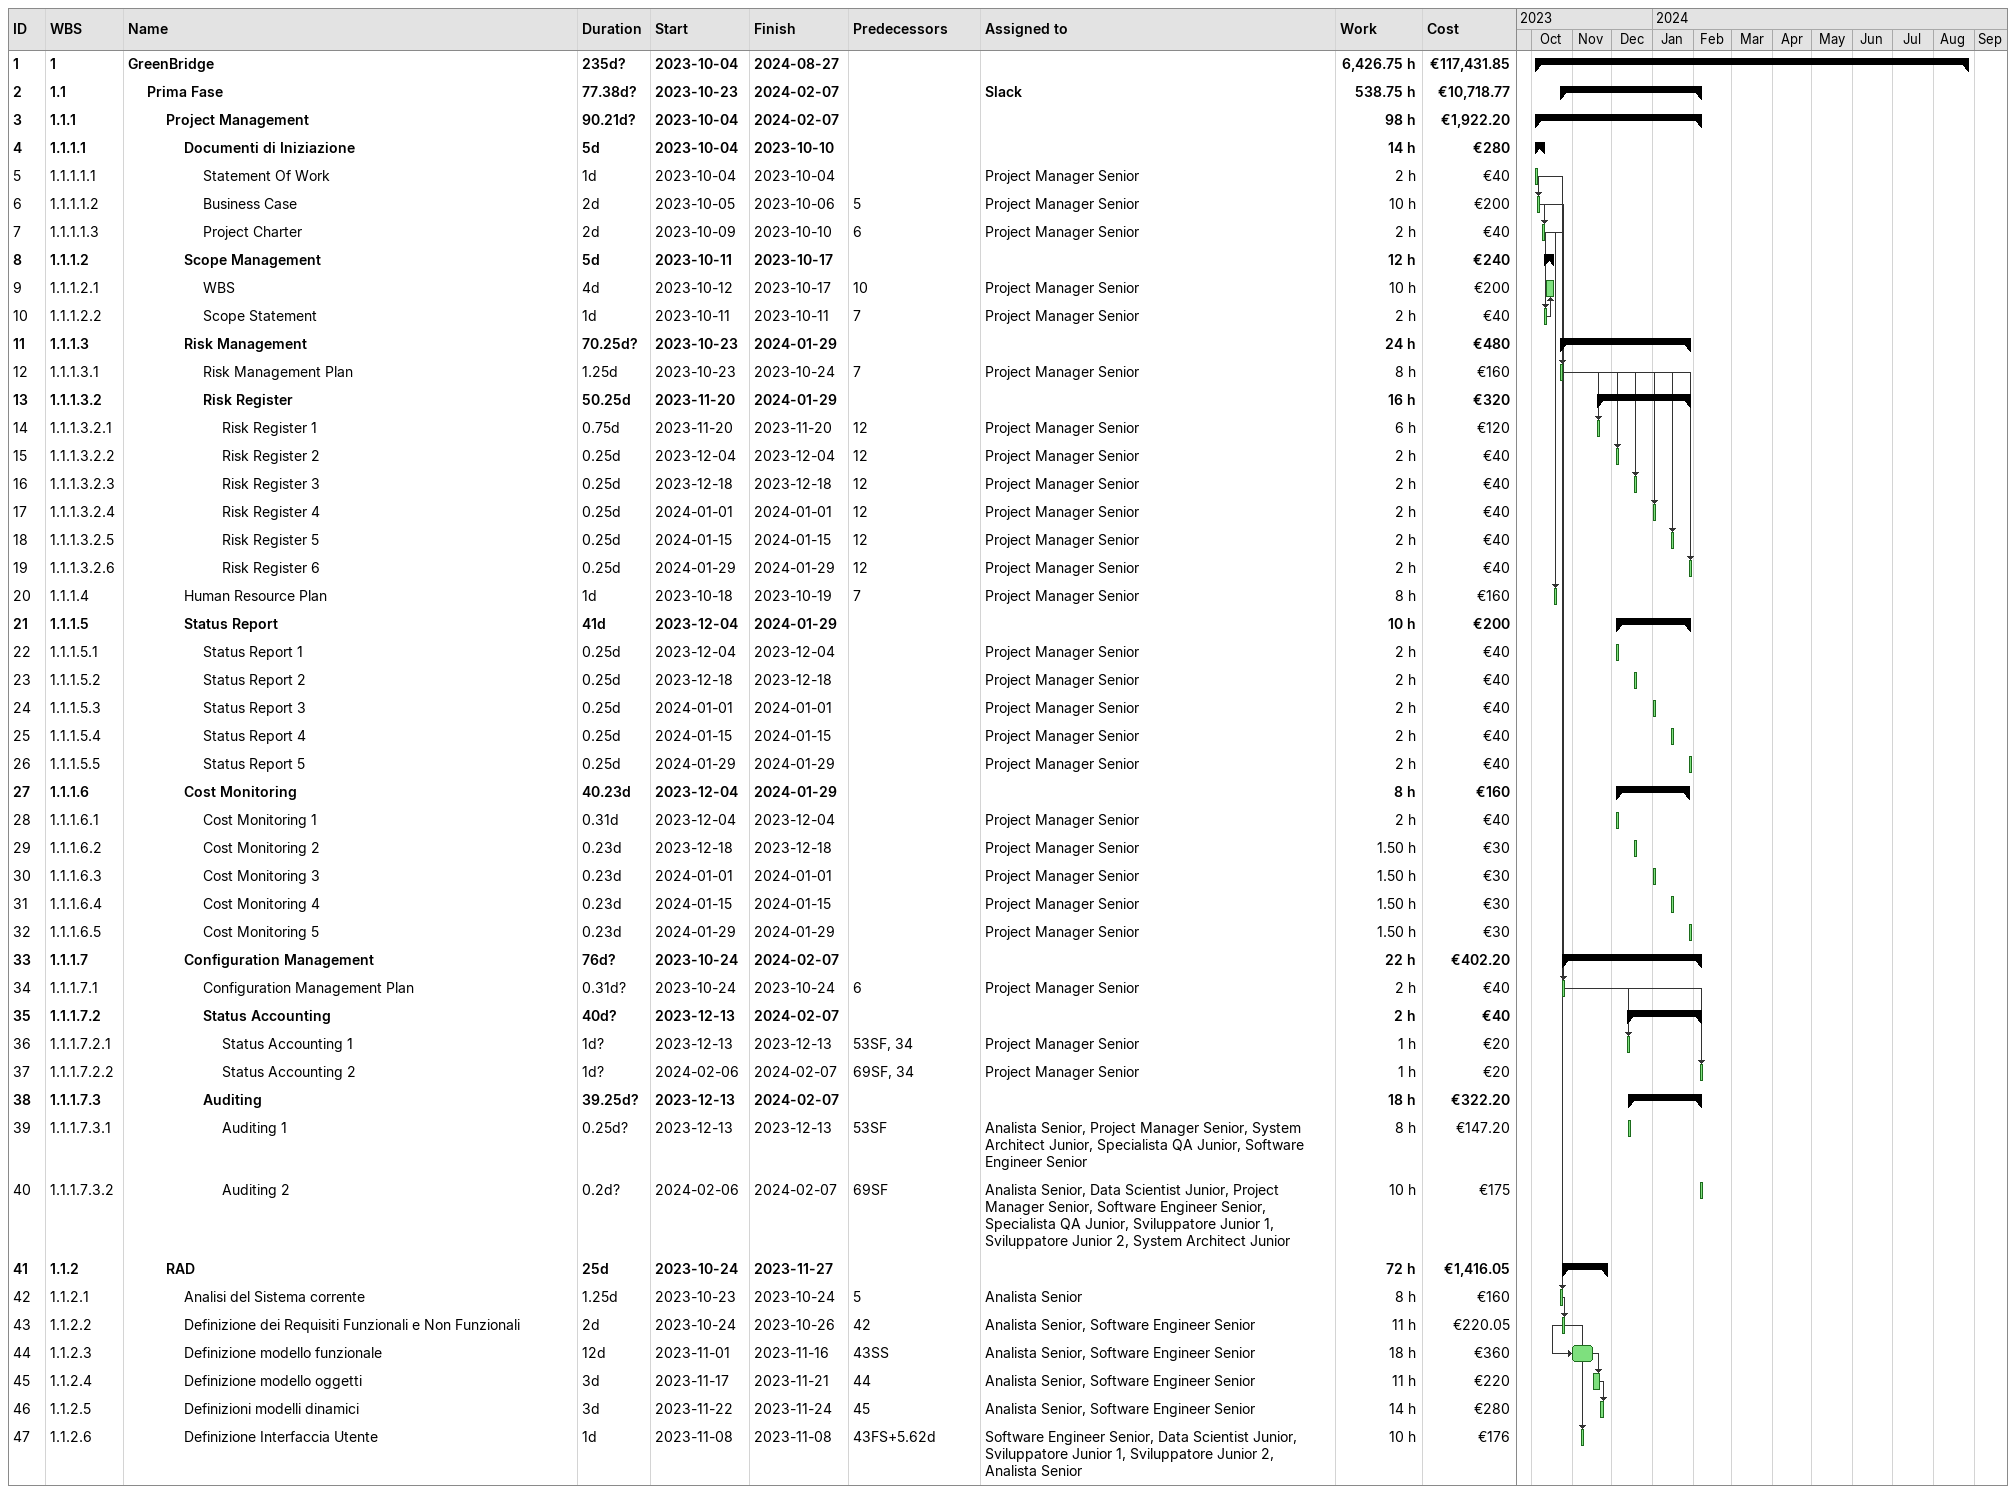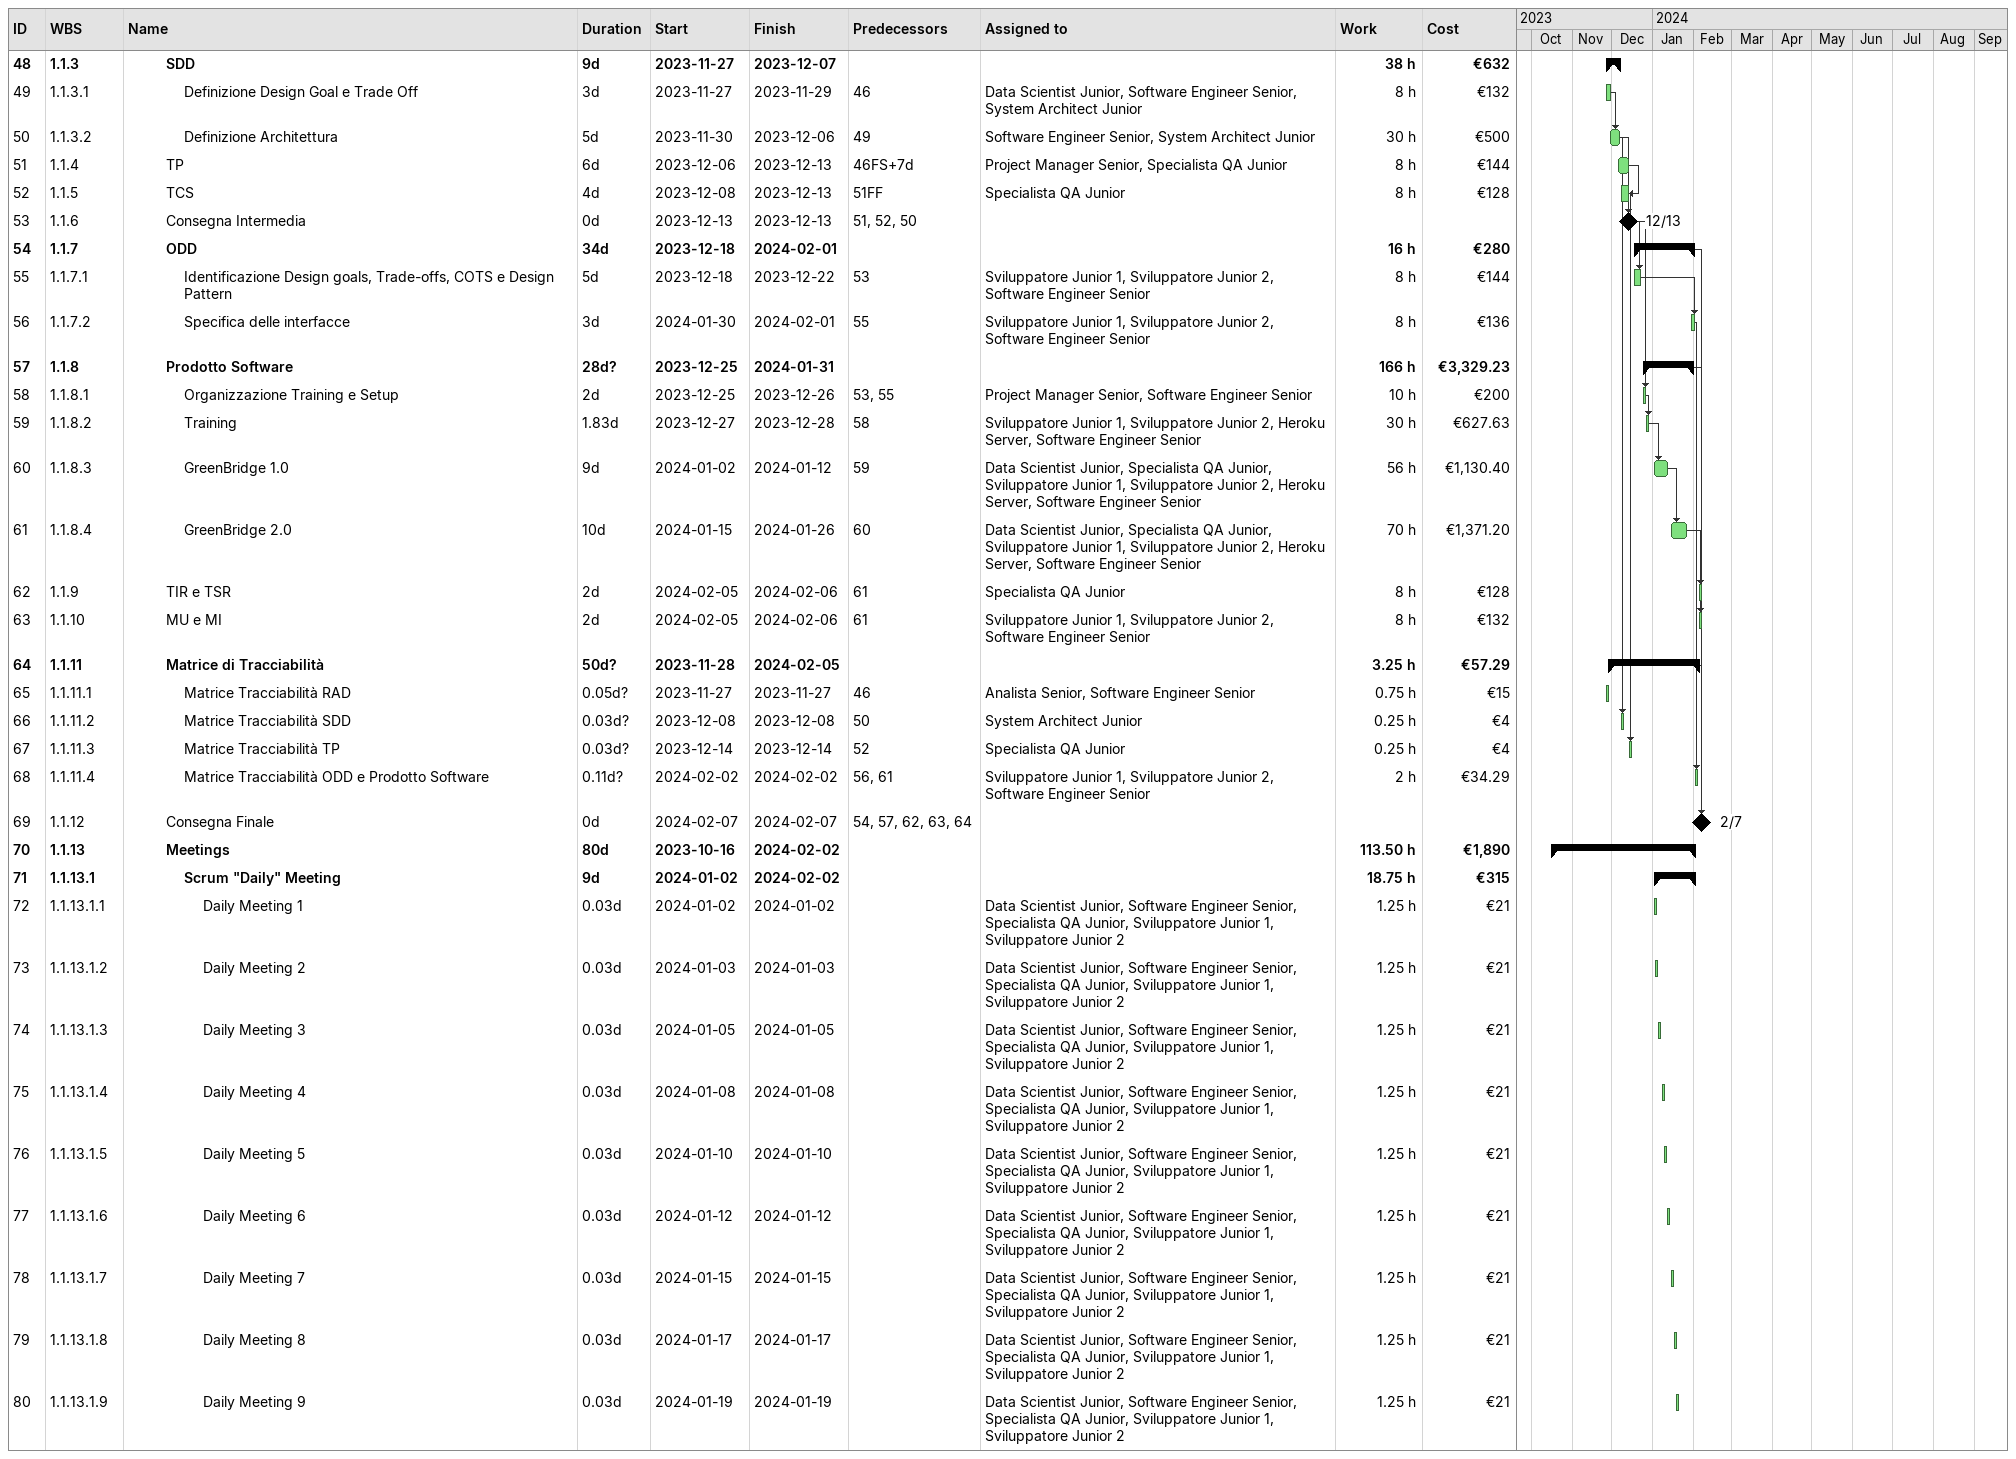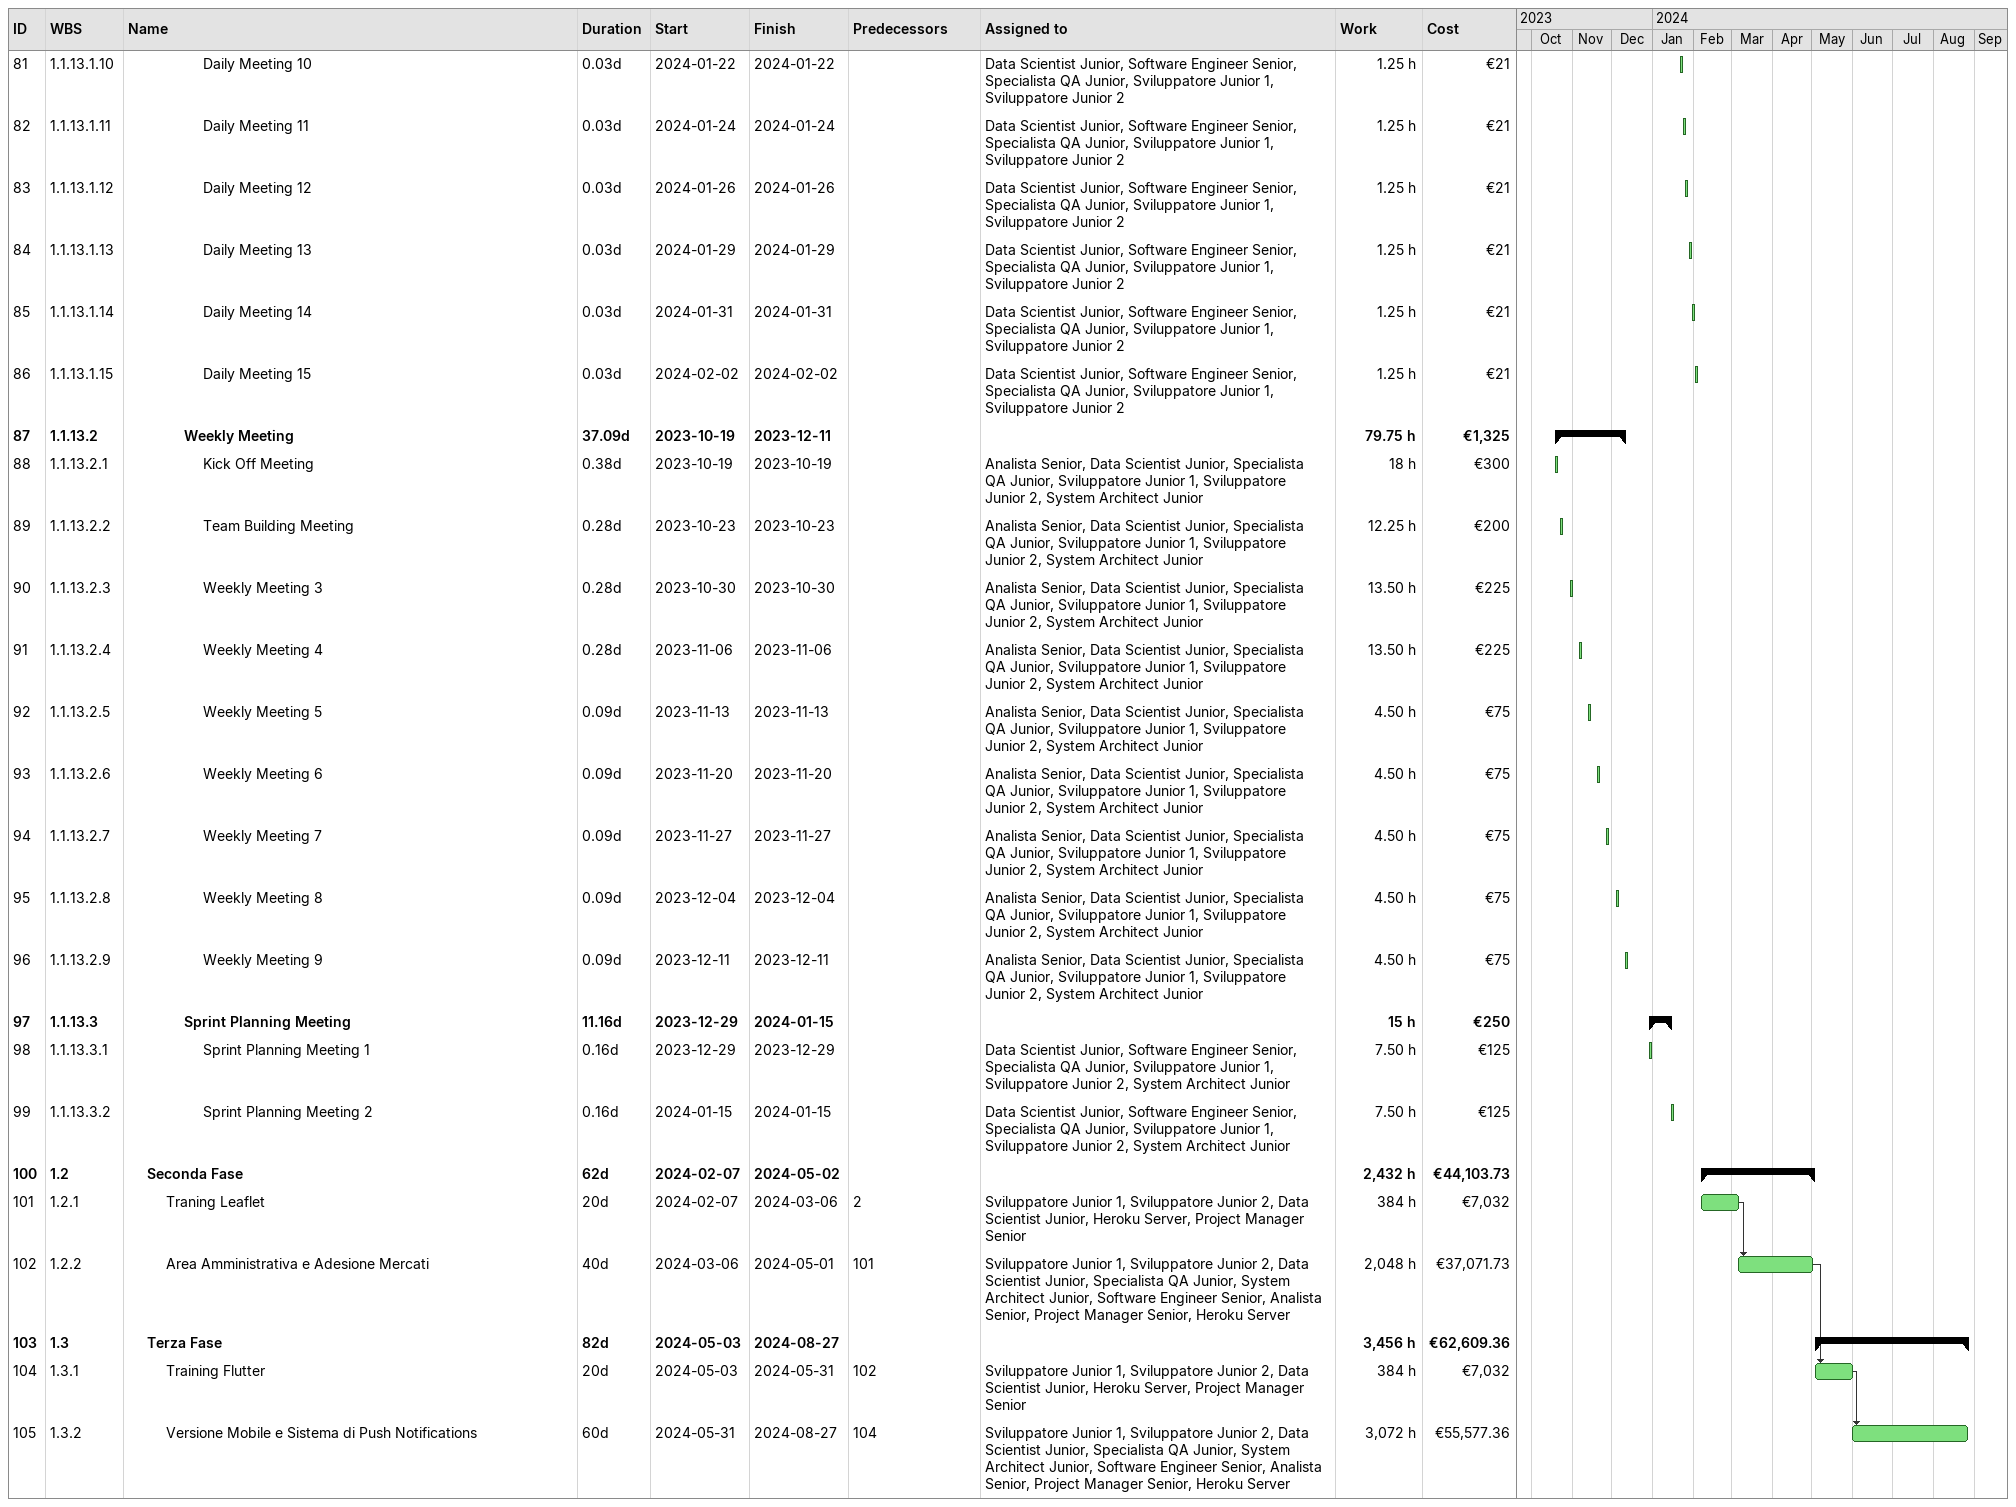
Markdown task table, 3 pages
| ID | WBS | Task | Duration | Start | Finish | Predecessors | Resources | Work (h) | Cost (€) |
|---|---|---|---|---|---|---|---|---|---|
| 1 | 1 | **GreenBridge** | 235d? | 2023-10-04 | 2024-08-27 |  |  | 6426.75 | 117431.85 |
| 2 | 1.1 | **Prima Fase** | 77.38d? | 2023-10-23 | 2024-02-07 |  | Slack | 538.75 | 10718.77 |
| 3 | 1.1.1 | **Project Management** | 90.21d? | 2023-10-04 | 2024-02-07 |  |  | 98 | 1922.20 |
| 4 | 1.1.1.1 | **Documenti di Iniziazione** | 5d | 2023-10-04 | 2023-10-10 |  |  | 14 | 280 |
| 5 | 1.1.1.1.1 | Statement Of Work | 1d | 2023-10-04 | 2023-10-04 |  | Project Manager Senior | 2 | 40 |
| 6 | 1.1.1.1.2 | Business Case | 2d | 2023-10-05 | 2023-10-06 | 5 | Project Manager Senior | 10 | 200 |
| 7 | 1.1.1.1.3 | Project Charter | 2d | 2023-10-09 | 2023-10-10 | 6 | Project Manager Senior | 2 | 40 |
| 8 | 1.1.1.2 | **Scope Management** | 5d | 2023-10-11 | 2023-10-17 |  |  | 12 | 240 |
| 9 | 1.1.1.2.1 | WBS | 4d | 2023-10-12 | 2023-10-17 | 10 | Project Manager Senior | 10 | 200 |
| 10 | 1.1.1.2.2 | Scope Statement | 1d | 2023-10-11 | 2023-10-11 | 7 | Project Manager Senior | 2 | 40 |
| 11 | 1.1.1.3 | **Risk Management** | 70.25d? | 2023-10-23 | 2024-01-29 |  |  | 24 | 480 |
| 12 | 1.1.1.3.1 | Risk Management Plan | 1.25d | 2023-10-23 | 2023-10-24 | 7 | Project Manager Senior | 8 | 160 |
| 13 | 1.1.1.3.2 | **Risk Register** | 50.25d | 2023-11-20 | 2024-01-29 |  |  | 16 | 320 |
| 14 | 1.1.1.3.2.1 | Risk Register 1 | 0.75d | 2023-11-20 | 2023-11-20 | 12 | Project Manager Senior | 6 | 120 |
| 15 | 1.1.1.3.2.2 | Risk Register 2 | 0.25d | 2023-12-04 | 2023-12-04 | 12 | Project Manager Senior | 2 | 40 |
| 16 | 1.1.1.3.2.3 | Risk Register 3 | 0.25d | 2023-12-18 | 2023-12-18 | 12 | Project Manager Senior | 2 | 40 |
| 17 | 1.1.1.3.2.4 | Risk Register 4 | 0.25d | 2024-01-01 | 2024-01-01 | 12 | Project Manager Senior | 2 | 40 |
| 18 | 1.1.1.3.2.5 | Risk Register 5 | 0.25d | 2024-01-15 | 2024-01-15 | 12 | Project Manager Senior | 2 | 40 |
| 19 | 1.1.1.3.2.6 | Risk Register 6 | 0.25d | 2024-01-29 | 2024-01-29 | 12 | Project Manager Senior | 2 | 40 |
| 20 | 1.1.1.4 | Human Resource Plan | 1d | 2023-10-18 | 2023-10-19 | 7 | Project Manager Senior | 8 | 160 |
| 21 | 1.1.1.5 | **Status Report** | 41d | 2023-12-04 | 2024-01-29 |  |  | 10 | 200 |
| 22 | 1.1.1.5.1 | Status Report 1 | 0.25d | 2023-12-04 | 2023-12-04 |  | Project Manager Senior | 2 | 40 |
| 23 | 1.1.1.5.2 | Status Report 2 | 0.25d | 2023-12-18 | 2023-12-18 |  | Project Manager Senior | 2 | 40 |
| 24 | 1.1.1.5.3 | Status Report 3 | 0.25d | 2024-01-01 | 2024-01-01 |  | Project Manager Senior | 2 | 40 |
| 25 | 1.1.1.5.4 | Status Report 4 | 0.25d | 2024-01-15 | 2024-01-15 |  | Project Manager Senior | 2 | 40 |
| 26 | 1.1.1.5.5 | Status Report 5 | 0.25d | 2024-01-29 | 2024-01-29 |  | Project Manager Senior | 2 | 40 |
| 27 | 1.1.1.6 | **Cost Monitoring** | 40.23d | 2023-12-04 | 2024-01-29 |  |  | 8 | 160 |
| 28 | 1.1.1.6.1 | Cost Monitoring 1 | 0.31d | 2023-12-04 | 2023-12-04 |  | Project Manager Senior | 2 | 40 |
| 29 | 1.1.1.6.2 | Cost Monitoring 2 | 0.23d | 2023-12-18 | 2023-12-18 |  | Project Manager Senior | 1.50 | 30 |
| 30 | 1.1.1.6.3 | Cost Monitoring 3 | 0.23d | 2024-01-01 | 2024-01-01 |  | Project Manager Senior | 1.50 | 30 |
| 31 | 1.1.1.6.4 | Cost Monitoring 4 | 0.23d | 2024-01-15 | 2024-01-15 |  | Project Manager Senior | 1.50 | 30 |
| 32 | 1.1.1.6.5 | Cost Monitoring 5 | 0.23d | 2024-01-29 | 2024-01-29 |  | Project Manager Senior | 1.50 | 30 |
| 33 | 1.1.1.7 | **Configuration Management** | 76d? | 2023-10-24 | 2024-02-07 |  |  | 22 | 402.20 |
| 34 | 1.1.1.7.1 | Configuration Management Plan | 0.31d? | 2023-10-24 | 2023-10-24 | 6 | Project Manager Senior | 2 | 40 |
| 35 | 1.1.1.7.2 | **Status Accounting** | 40d? | 2023-12-13 | 2024-02-07 |  |  | 2 | 40 |
| 36 | 1.1.1.7.2.1 | Status Accounting 1 | 1d? | 2023-12-13 | 2023-12-13 | 53SF, 34 | Project Manager Senior | 1 | 20 |
| 37 | 1.1.1.7.2.2 | Status Accounting 2 | 1d? | 2024-02-06 | 2024-02-07 | 69SF, 34 | Project Manager Senior | 1 | 20 |
| 38 | 1.1.1.7.3 | **Auditing** | 39.25d? | 2023-12-13 | 2024-02-07 |  |  | 18 | 322.20 |
| 39 | 1.1.1.7.3.1 | Auditing 1 | 0.25d? | 2023-12-13 | 2023-12-13 | 53SF | Analista Senior, Project Manager Senior, System Architect Junior, Specialista QA Junior, Software Engineer Senior | 8 | 147.20 |
| 40 | 1.1.1.7.3.2 | Auditing 2 | 0.2d? | 2024-02-06 | 2024-02-07 | 69SF | Analista Senior, Data Scientist Junior, Project Manager Senior, Software Engineer Senior, Specialista QA Junior, Sviluppatore Junior 1, Sviluppatore Junior 2, System Architect Junior | 10 | 175 |
| 41 | 1.1.2 | **RAD** | 25d | 2023-10-24 | 2023-11-27 |  |  | 72 | 1416.05 |
| 42 | 1.1.2.1 | Analisi del Sistema corrente | 1.25d | 2023-10-23 | 2023-10-24 | 5 | Analista Senior | 8 | 160 |
| 43 | 1.1.2.2 | Definizione dei Requisiti Funzionali e Non Funzionali | 2d | 2023-10-24 | 2023-10-26 | 42 | Analista Senior, Software Engineer Senior | 11 | 220.05 |
| 44 | 1.1.2.3 | Definizione modello funzionale | 12d | 2023-11-01 | 2023-11-16 | 43SS | Analista Senior, Software Engineer Senior | 18 | 360 |
| 45 | 1.1.2.4 | Definizione modello oggetti | 3d | 2023-11-17 | 2023-11-21 | 44 | Analista Senior, Software Engineer Senior | 11 | 220 |
| 46 | 1.1.2.5 | Definizioni modelli dinamici | 3d | 2023-11-22 | 2023-11-24 | 45 | Analista Senior, Software Engineer Senior | 14 | 280 |
| 47 | 1.1.2.6 | Definizione Interfaccia Utente | 1d | 2023-11-08 | 2023-11-08 | 43FS+5.62d | Software Engineer Senior, Data Scientist Junior, Sviluppatore Junior 1, Sviluppatore Junior 2, Analista Senior | 10 | 176 |
| 48 | 1.1.3 | **SDD** | 9d | 2023-11-27 | 2023-12-07 |  |  | 38 | 632 |
| 49 | 1.1.3.1 | Definizione Design Goal e Trade Off | 3d | 2023-11-27 | 2023-11-29 | 46 | Data Scientist Junior, Software Engineer Senior, System Architect Junior | 8 | 132 |
| 50 | 1.1.3.2 | Definizione Architettura | 5d | 2023-11-30 | 2023-12-06 | 49 | Software Engineer Senior, System Architect Junior | 30 | 500 |
| 51 | 1.1.4 | TP | 6d | 2023-12-06 | 2023-12-13 | 46FS+7d | Project Manager Senior, Specialista QA Junior | 8 | 144 |
| 52 | 1.1.5 | TCS | 4d | 2023-12-08 | 2023-12-13 | 51FF | Specialista QA Junior | 8 | 128 |
| 53 | 1.1.6 | Consegna Intermedia | 0d | 2023-12-13 | 2023-12-13 | 51, 52, 50 |  |  |  |
| 54 | 1.1.7 | **ODD** | 34d | 2023-12-18 | 2024-02-01 |  |  | 16 | 280 |
| 55 | 1.1.7.1 | Identificazione Design goals, Trade-offs, COTS e Design Pattern | 5d | 2023-12-18 | 2023-12-22 | 53 | Sviluppatore Junior 1, Sviluppatore Junior 2, Software Engineer Senior | 8 | 144 |
| 56 | 1.1.7.2 | Specifica delle interfacce | 3d | 2024-01-30 | 2024-02-01 | 55 | Sviluppatore Junior 1, Sviluppatore Junior 2, Software Engineer Senior | 8 | 136 |
| 57 | 1.1.8 | **Prodotto Software** | 28d? | 2023-12-25 | 2024-01-31 |  |  | 166 | 3329.23 |
| 58 | 1.1.8.1 | Organizzazione Training e Setup | 2d | 2023-12-25 | 2023-12-26 | 53, 55 | Project Manager Senior, Software Engineer Senior | 10 | 200 |
| 59 | 1.1.8.2 | Training | 1.83d | 2023-12-27 | 2023-12-28 | 58 | Sviluppatore Junior 1, Sviluppatore Junior 2, Heroku Server, Software Engineer Senior | 30 | 627.63 |
| 60 | 1.1.8.3 | GreenBridge 1.0 | 9d | 2024-01-02 | 2024-01-12 | 59 | Data Scientist Junior, Specialista QA Junior, Sviluppatore Junior 1, Sviluppatore Junior 2, Heroku Server, Software Engineer Senior | 56 | 1130.40 |
| 61 | 1.1.8.4 | GreenBridge 2.0 | 10d | 2024-01-15 | 2024-01-26 | 60 | Data Scientist Junior, Specialista QA Junior, Sviluppatore Junior 1, Sviluppatore Junior 2, Heroku Server, Software Engineer Senior | 70 | 1371.20 |
| 62 | 1.1.9 | TIR e TSR | 2d | 2024-02-05 | 2024-02-06 | 61 | Specialista QA Junior | 8 | 128 |
| 63 | 1.1.10 | MU e MI | 2d | 2024-02-05 | 2024-02-06 | 61 | Sviluppatore Junior 1, Sviluppatore Junior 2, Software Engineer Senior | 8 | 132 |
| 64 | 1.1.11 | **Matrice di Tracciabilità** | 50d? | 2023-11-28 | 2024-02-05 |  |  | 3.25 | 57.29 |
| 65 | 1.1.11.1 | Matrice Tracciabilità RAD | 0.05d? | 2023-11-27 | 2023-11-27 | 46 | Analista Senior, Software Engineer Senior | 0.75 | 15 |
| 66 | 1.1.11.2 | Matrice Tracciabilità SDD | 0.03d? | 2023-12-08 | 2023-12-08 | 50 | System Architect Junior | 0.25 | 4 |
| 67 | 1.1.11.3 | Matrice Tracciabilità TP | 0.03d? | 2023-12-14 | 2023-12-14 | 52 | Specialista QA Junior | 0.25 | 4 |
| 68 | 1.1.11.4 | Matrice Tracciabilità ODD e Prodotto Software | 0.11d? | 2024-02-02 | 2024-02-02 | 56, 61 | Sviluppatore Junior 1, Sviluppatore Junior 2, Software Engineer Senior | 2 | 34.29 |
| 69 | 1.1.12 | Consegna Finale | 0d | 2024-02-07 | 2024-02-07 | 54, 57, 62, 63, 64 |  |  |  |
| 70 | 1.1.13 | **Meetings** | 80d | 2023-10-16 | 2024-02-02 |  |  | 113.50 | 1890 |
| 71 | 1.1.13.1 | **Scrum "Daily" Meeting** | 9d | 2024-01-02 | 2024-02-02 |  |  | 18.75 | 315 |
| 72 | 1.1.13.1.1 | Daily Meeting 1 | 0.03d | 2024-01-02 | 2024-01-02 |  | Data Scientist Junior, Software Engineer Senior, Specialista QA Junior, Sviluppatore Junior 1, Sviluppatore Junior 2 | 1.25 | 21 |
| 73 | 1.1.13.1.2 | Daily Meeting 2 | 0.03d | 2024-01-03 | 2024-01-03 |  | Data Scientist Junior, Software Engineer Senior, Specialista QA Junior, Sviluppatore Junior 1, Sviluppatore Junior 2 | 1.25 | 21 |
| 74 | 1.1.13.1.3 | Daily Meeting 3 | 0.03d | 2024-01-05 | 2024-01-05 |  | Data Scientist Junior, Software Engineer Senior, Specialista QA Junior, Sviluppatore Junior 1, Sviluppatore Junior 2 | 1.25 | 21 |
| 75 | 1.1.13.1.4 | Daily Meeting 4 | 0.03d | 2024-01-08 | 2024-01-08 |  | Data Scientist Junior, Software Engineer Senior, Specialista QA Junior, Sviluppatore Junior 1, Sviluppatore Junior 2 | 1.25 | 21 |
| 76 | 1.1.13.1.5 | Daily Meeting 5 | 0.03d | 2024-01-10 | 2024-01-10 |  | Data Scientist Junior, Software Engineer Senior, Specialista QA Junior, Sviluppatore Junior 1, Sviluppatore Junior 2 | 1.25 | 21 |
| 77 | 1.1.13.1.6 | Daily Meeting 6 | 0.03d | 2024-01-12 | 2024-01-12 |  | Data Scientist Junior, Software Engineer Senior, Specialista QA Junior, Sviluppatore Junior 1, Sviluppatore Junior 2 | 1.25 | 21 |
| 78 | 1.1.13.1.7 | Daily Meeting 7 | 0.03d | 2024-01-15 | 2024-01-15 |  | Data Scientist Junior, Software Engineer Senior, Specialista QA Junior, Sviluppatore Junior 1, Sviluppatore Junior 2 | 1.25 | 21 |
| 79 | 1.1.13.1.8 | Daily Meeting 8 | 0.03d | 2024-01-17 | 2024-01-17 |  | Data Scientist Junior, Software Engineer Senior, Specialista QA Junior, Sviluppatore Junior 1, Sviluppatore Junior 2 | 1.25 | 21 |
| 80 | 1.1.13.1.9 | Daily Meeting 9 | 0.03d | 2024-01-19 | 2024-01-19 |  | Data Scientist Junior, Software Engineer Senior, Specialista QA Junior, Sviluppatore Junior 1, Sviluppatore Junior 2 | 1.25 | 21 |
| 81 | 1.1.13.1.10 | Daily Meeting 10 | 0.03d | 2024-01-22 | 2024-01-22 |  | Data Scientist Junior, Software Engineer Senior, Specialista QA Junior, Sviluppatore Junior 1, Sviluppatore Junior 2 | 1.25 | 21 |
| 82 | 1.1.13.1.11 | Daily Meeting 11 | 0.03d | 2024-01-24 | 2024-01-24 |  | Data Scientist Junior, Software Engineer Senior, Specialista QA Junior, Sviluppatore Junior 1, Sviluppatore Junior 2 | 1.25 | 21 |
| 83 | 1.1.13.1.12 | Daily Meeting 12 | 0.03d | 2024-01-26 | 2024-01-26 |  | Data Scientist Junior, Software Engineer Senior, Specialista QA Junior, Sviluppatore Junior 1, Sviluppatore Junior 2 | 1.25 | 21 |
| 84 | 1.1.13.1.13 | Daily Meeting 13 | 0.03d | 2024-01-29 | 2024-01-29 |  | Data Scientist Junior, Software Engineer Senior, Specialista QA Junior, Sviluppatore Junior 1, Sviluppatore Junior 2 | 1.25 | 21 |
| 85 | 1.1.13.1.14 | Daily Meeting 14 | 0.03d | 2024-01-31 | 2024-01-31 |  | Data Scientist Junior, Software Engineer Senior, Specialista QA Junior, Sviluppatore Junior 1, Sviluppatore Junior 2 | 1.25 | 21 |
| 86 | 1.1.13.1.15 | Daily Meeting 15 | 0.03d | 2024-02-02 | 2024-02-02 |  | Data Scientist Junior, Software Engineer Senior, Specialista QA Junior, Sviluppatore Junior 1, Sviluppatore Junior 2 | 1.25 | 21 |
| 87 | 1.1.13.2 | **Weekly Meeting** | 37.09d | 2023-10-19 | 2023-12-11 |  |  | 79.75 | 1325 |
| 88 | 1.1.13.2.1 | Kick Off Meeting | 0.38d | 2023-10-19 | 2023-10-19 |  | Analista Senior, Data Scientist Junior, Specialista QA Junior, Sviluppatore Junior 1, Sviluppatore Junior 2, System Architect Junior | 18 | 300 |
| 89 | 1.1.13.2.2 | Team Building Meeting | 0.28d | 2023-10-23 | 2023-10-23 |  | Analista Senior, Data Scientist Junior, Specialista QA Junior, Sviluppatore Junior 1, Sviluppatore Junior 2, System Architect Junior | 12.25 | 200 |
| 90 | 1.1.13.2.3 | Weekly Meeting 3 | 0.28d | 2023-10-30 | 2023-10-30 |  | Analista Senior, Data Scientist Junior, Specialista QA Junior, Sviluppatore Junior 1, Sviluppatore Junior 2, System Architect Junior | 13.50 | 225 |
| 91 | 1.1.13.2.4 | Weekly Meeting 4 | 0.28d | 2023-11-06 | 2023-11-06 |  | Analista Senior, Data Scientist Junior, Specialista QA Junior, Sviluppatore Junior 1, Sviluppatore Junior 2, System Architect Junior | 13.50 | 225 |
| 92 | 1.1.13.2.5 | Weekly Meeting 5 | 0.09d | 2023-11-13 | 2023-11-13 |  | Analista Senior, Data Scientist Junior, Specialista QA Junior, Sviluppatore Junior 1, Sviluppatore Junior 2, System Architect Junior | 4.50 | 75 |
| 93 | 1.1.13.2.6 | Weekly Meeting 6 | 0.09d | 2023-11-20 | 2023-11-20 |  | Analista Senior, Data Scientist Junior, Specialista QA Junior, Sviluppatore Junior 1, Sviluppatore Junior 2, System Architect Junior | 4.50 | 75 |
| 94 | 1.1.13.2.7 | Weekly Meeting 7 | 0.09d | 2023-11-27 | 2023-11-27 |  | Analista Senior, Data Scientist Junior, Specialista QA Junior, Sviluppatore Junior 1, Sviluppatore Junior 2, System Architect Junior | 4.50 | 75 |
| 95 | 1.1.13.2.8 | Weekly Meeting 8 | 0.09d | 2023-12-04 | 2023-12-04 |  | Analista Senior, Data Scientist Junior, Specialista QA Junior, Sviluppatore Junior 1, Sviluppatore Junior 2, System Architect Junior | 4.50 | 75 |
| 96 | 1.1.13.2.9 | Weekly Meeting 9 | 0.09d | 2023-12-11 | 2023-12-11 |  | Analista Senior, Data Scientist Junior, Specialista QA Junior, Sviluppatore Junior 1, Sviluppatore Junior 2, System Architect Junior | 4.50 | 75 |
| 97 | 1.1.13.3 | **Sprint Planning Meeting** | 11.16d | 2023-12-29 | 2024-01-15 |  |  | 15 | 250 |
| 98 | 1.1.13.3.1 | Sprint Planning Meeting 1 | 0.16d | 2023-12-29 | 2023-12-29 |  | Data Scientist Junior, Software Engineer Senior, Specialista QA Junior, Sviluppatore Junior 1, Sviluppatore Junior 2, System Architect Junior | 7.50 | 125 |
| 99 | 1.1.13.3.2 | Sprint Planning Meeting 2 | 0.16d | 2024-01-15 | 2024-01-15 |  | Data Scientist Junior, Software Engineer Senior, Specialista QA Junior, Sviluppatore Junior 1, Sviluppatore Junior 2, System Architect Junior | 7.50 | 125 |
| 100 | 1.2 | **Seconda Fase** | 62d | 2024-02-07 | 2024-05-02 |  |  | 2432 | 44103.73 |
| 101 | 1.2.1 | Traning Leaflet | 20d | 2024-02-07 | 2024-03-06 | 2 | Sviluppatore Junior 1, Sviluppatore Junior 2, Data Scientist Junior, Heroku Server, Project Manager Senior | 384 | 7032 |
| 102 | 1.2.2 | Area Amministrativa e Adesione Mercati | 40d | 2024-03-06 | 2024-05-01 | 101 | Sviluppatore Junior 1, Sviluppatore Junior 2, Data Scientist Junior, Specialista QA Junior, System Architect Junior, Software Engineer Senior, Analista Senior, Project Manager Senior, Heroku Server | 2048 | 37071.73 |
| 103 | 1.3 | **Terza Fase** | 82d | 2024-05-03 | 2024-08-27 |  |  | 3456 | 62609.36 |
| 104 | 1.3.1 | Training Flutter | 20d | 2024-05-03 | 2024-05-31 | 102 | Sviluppatore Junior 1, Sviluppatore Junior 2, Data Scientist Junior, Heroku Server, Project Manager Senior | 384 | 7032 |
| 105 | 1.3.2 | Versione Mobile e Sistema di Push Notifications | 60d | 2024-05-31 | 2024-08-27 | 104 | Sviluppatore Junior 1, Sviluppatore Junior 2, Data Scientist Junior, Specialista QA Junior, System Architect Junior, Software Engineer Senior, Analista Senior, Project Manager Senior, Heroku Server | 3072 | 55577.36 |
